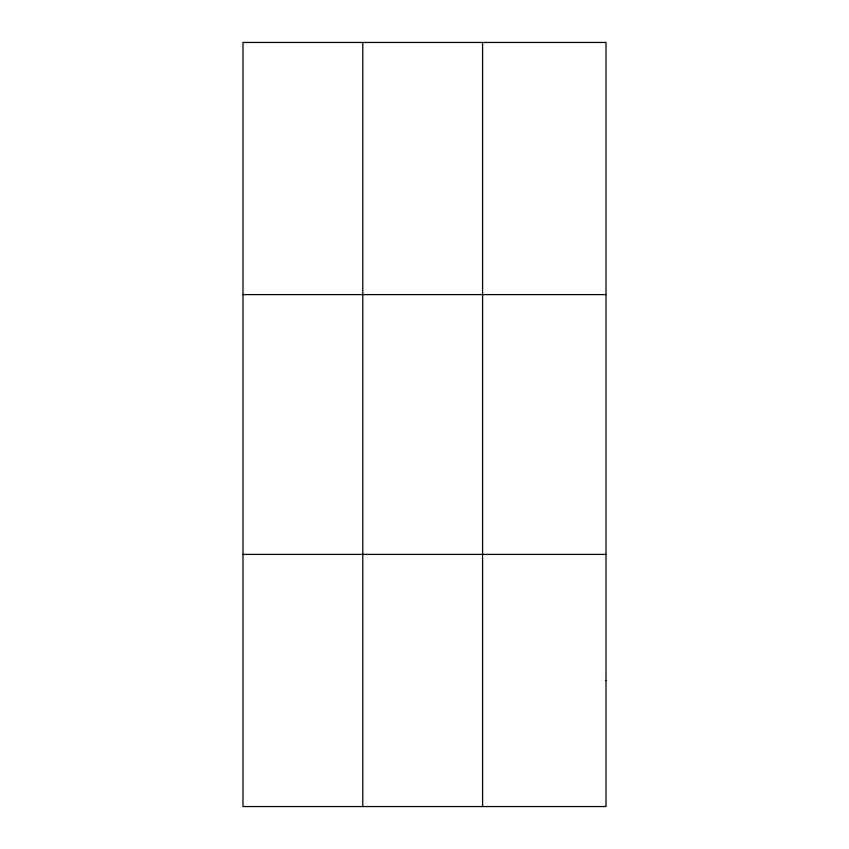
<?xml version="1.0" encoding="UTF-8"?>
<svg xmlns="http://www.w3.org/2000/svg" width="849" height="849" viewBox="0 0 849 849"><rect width="100%" height="100%" fill="white"/><g stroke="black" fill="none" stroke-linecap="round" stroke-linejoin="round"><path stroke-width="1.27" d="M362.788 42.45L362.788 806.55M482.582 42.45L482.582 806.55M242.994 294.603L606.006 294.603M242.994 554.397L606.006 554.397M606.006 680.474L606.006 806.55L242.994 806.55L242.994 42.45L606.006 42.45L606.006 680.474"/></g></svg>
